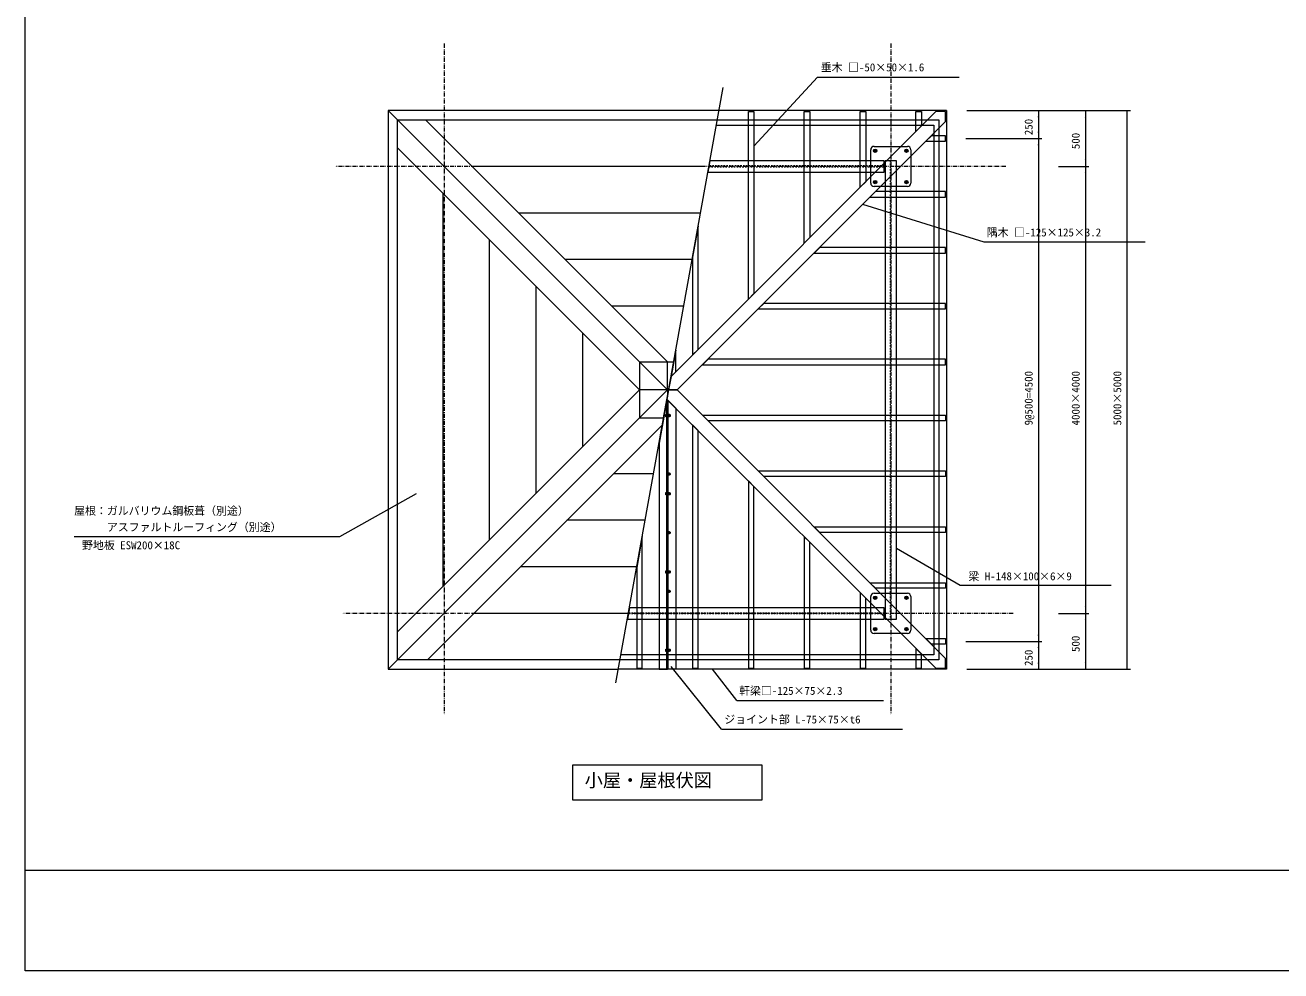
# Model space of a CAD drawing. Units: millimetres, scale not verified. Extents: x -11700 to 11700, y -8369 to 8384.
# Drawn here: x -11700 to -458, y -8369 to 94 of the extents above; entities that cross this region are included whole.
import ezdxf
from ezdxf.enums import TextEntityAlignment as Align

# ---------------------------------------------------------------- set-up
doc = ezdxf.new("R2010")
doc.units = ezdxf.units.MM
doc.header["$LTSCALE"] = 60
doc.linetypes.add('USER11', pattern=[0.416641, 0.208282, -0.208359])
doc.linetypes.add('USER6', pattern=[1.041641, 0.625, -0.208282, 0.069427, -0.138931])
doc.layers.add('0-1_IMPORTED', color=1, linetype='Continuous', lineweight=18)
doc.styles.add('ＭＳ ゴシック', font='')
doc.styles.get('ＭＳ ゴシック').set_extended_font_data('MS Gothic')

msp = doc.modelspace()

# ---------------------------------------------------------------- linework, layer by layer
at = {"layer": '0-1_IMPORTED', "linetype": 'USER6'}
for p, q in [((-7949.74, -70.73), (-7949.74, -6070.73)), ((-3949.74, -70.73), (-3949.74, -6070.73)), ((-2920, -1170.47), (-8920, -1170.47)), ((-2855.26, -5170.47), (-8855.26, -5170.47))]:
    msp.add_line(p, q, dxfattribs=at)
at = {"layer": '0-1_IMPORTED'}
for p, q in [((-4606.82, -370.58), (-5174.74, -988.49)), ((-4606.82, -370.58), (-3336.7, -370.58)), ((-3449.74, -670.47), (-8449.74, -670.47)), ((-8449.74, -670.47), (-8449.74, -5670.47)), ((-5949.74, -3170.47), (-8449.74, -670.47)), ((-3449.74, -670.47), (-3449.74, -5670.47)), ((-3269.74, -670.47), (-2598.95, -670.47)), ((-3269.74, -670.47), (-1804.86, -670.47)), ((-3269.74, -670.47), (-2177.74, -670.47)), ((-2628.95, -670.47), (-2628.95, -920.47)), ((-2207.74, -670.47), (-2207.74, -1170.47)), ((-1834.86, -5670.47), (-1834.86, -670.47)), ((-8366.4, -753.8), (-3519.37, -754.05)), ((-8366.4, -5587.13), (-8366.4, -753.8)), ((-5949.74, -2919.53), (-8115.47, -753.8)), ((-3519.37, -754.05), (-3519.37, -5586.89)), ((-5511.83, -800.47), (-3565.8, -800.47)), ((-3565.8, -800.47), (-3565.8, -5540.47)), ((-8366.4, -1002.86), (-6199.74, -3169.53)), ((-3278.74, -920.47), (-2598.95, -920.47)), ((-3278.74, -920.47), (-2598.95, -920.47)), ((-2628.95, -920.47), (-2628.95, -5420.47)), ((-5610.31, -1170.47), (-7698.8, -1170.47)), ((-2448.95, -1170.47), (-2177.74, -1170.47)), ((-2448.95, -1170.47), (-2177.74, -1170.47)), ((-2207.74, -1170.47), (-2207.74, -5170.47)), ((-7958.07, -4927.86), (-7958.07, -1411.19)), ((-3113.5, -1847.25), (-4201.34, -1510.46)), ((-5653.53, -1587.13), (-7282.13, -1587.13)), ((-7541.4, -4511.2), (-7541.4, -1827.86)), ((-1671.7, -1847.25), (-3113.5, -1847.25)), ((-5728.58, -2003.8), (-6865.47, -2003.8)), ((-7124.74, -4094.53), (-7124.74, -2244.53)), ((-5803.63, -2420.47), (-6448.8, -2420.47)), ((-6708.07, -3677.86), (-6708.07, -2661.19)), ((-5936, -3156.73), (-8449.74, -5670.47)), ((-8366.4, -5336.2), (-6199.74, -3169.53)), ((-5955.74, -5670.47), (-5955.74, -3264.86)), ((-5943.74, -5670.47), (-5943.74, -3264.86)), ((-5943.74, -5670.47), (-5943.74, -3264.86)), ((-8098.8, -5587.13), (-5995.1, -3483.43)), ((-5957.74, -3394.49), (-5964.53, -3394.49)), ((-5964.53, -3404.88), (-5957.74, -3404.88)), ((-5952.74, -3405.68), (-5952.74, -3393.68)), ((-5949.74, -3403.28), (-5949.74, -3391.28)), ((-5949.74, -3405.68), (-5949.74, -3393.68)), ((-5924.25, -3405.68), (-5924.25, -3393.68)), ((-6080.51, -3920.47), (-6432.13, -3920.47)), ((-5949.74, -3928.88), (-5949.74, -3916.88)), ((-8199.05, -4099.15), (-8886.23, -4484.88)), ((-5957.74, -4094.49), (-5964.53, -4094.49)), ((-5964.53, -4104.88), (-5957.74, -4104.88)), ((-5952.74, -4105.68), (-5952.74, -4093.68)), ((-5949.74, -4105.68), (-5949.74, -4093.68)), ((-5924.25, -4105.68), (-5924.25, -4093.68)), ((-6153.98, -4337.13), (-6848.8, -4337.13)), ((-8886.23, -4484.88), (-11260.36, -4484.88)), ((-5949.74, -4454.48), (-5949.74, -4442.48)), ((-3328.02, -4920.46), (-3899.74, -4590.37)), ((-6227.45, -4753.8), (-7265.47, -4753.8)), ((-5957.74, -4794.49), (-5964.53, -4794.49)), ((-5964.53, -4804.88), (-5957.74, -4804.88)), ((-5952.74, -4805.68), (-5952.74, -4793.68)), ((-5949.74, -4805.68), (-5949.74, -4793.68)), ((-5924.25, -4805.68), (-5924.25, -4793.68)), ((-1976.7, -4920.46), (-3328.02, -4920.46)), ((-5949.74, -4980.08), (-5949.74, -4968.08)), ((-6300.92, -5170.47), (-7682.13, -5170.47)), ((-2448.95, -5170.47), (-2177.74, -5170.47)), ((-2448.95, -5170.47), (-2177.74, -5170.47)), ((-2207.74, -5170.47), (-2207.74, -5670.47)), ((-5957.74, -5494.49), (-5964.53, -5494.49)), ((-5964.53, -5504.88), (-5957.74, -5504.88)), ((-5952.74, -5505.68), (-5952.74, -5493.68)), ((-5949.74, -5505.68), (-5949.74, -5493.68)), ((-5949.74, -5505.68), (-5949.74, -5493.68)), ((-5924.25, -5505.68), (-5924.25, -5493.68)), ((-3278.74, -5420.47), (-2598.95, -5420.47)), ((-3278.74, -5420.47), (-2598.95, -5420.47)), ((-2628.95, -5420.47), (-2628.95, -5670.47)), ((-6374.39, -5587.13), (-8366.4, -5587.13)), ((-3519.37, -5586.89), (-6374.35, -5586.89)), ((-3565.8, -5540.47), (-6366.16, -5540.47)), ((-8449.74, -5670.47), (-6389.08, -5670.47)), ((-3449.74, -5670.47), (-6389.08, -5670.47)), ((-5466.93, -6206.32), (-5916, -5645.73)), ((-5328.63, -5949.15), (-5544.72, -5670.47)), ((-3269.74, -5670.47), (-2598.95, -5670.47)), ((-3269.74, -5670.47), (-1804.86, -5670.47)), ((-3269.74, -5670.47), (-2177.74, -5670.47)), ((-5328.63, -5949.15), (-4014, -5949.15))]:
    msp.add_line(p, q, dxfattribs=at)
at = {"layer": '0-1_IMPORTED', "color": 3}
for p, q in [((-6410.69, -5790.73), (-5451, -462.73)), ((-5931.74, -3392.09), (-5940.93, -3392.09)), ((-5931.74, -3394.49), (-5940.93, -3394.49)), ((-5940.93, -3402.48), (-5931.74, -3402.48)), ((-5940.93, -3404.88), (-5931.74, -3404.88)), ((-5927.25, -3403.28), (-5927.25, -3391.28)), ((-5931.74, -3917.69), (-5940.93, -3917.69)), ((-5940.93, -3928.08), (-5931.74, -3928.08)), ((-5927.25, -3928.88), (-5927.25, -3916.88)), ((-5931.74, -4094.49), (-5940.93, -4094.49)), ((-5940.93, -4104.88), (-5931.74, -4104.88)), ((-5931.74, -4443.29), (-5940.93, -4443.29)), ((-5940.93, -4453.68), (-5931.74, -4453.68)), ((-5927.25, -4454.48), (-5927.25, -4442.48)), ((-5931.74, -4794.49), (-5940.93, -4794.49)), ((-5940.93, -4804.88), (-5931.74, -4804.88)), ((-5931.74, -4968.89), (-5940.93, -4968.89)), ((-5940.93, -4979.28), (-5931.74, -4979.28)), ((-5927.25, -4980.08), (-5927.25, -4968.08)), ((-5931.74, -5494.49), (-5940.93, -5494.49)), ((-5931.74, -5494.49), (-5940.93, -5494.49)), ((-5940.93, -5504.88), (-5931.74, -5504.88)), ((-5940.93, -5504.88), (-5931.74, -5504.88)), ((-5927.25, -5505.68), (-5927.25, -5493.68)), ((-5466.93, -6206.32), (-3845, -6206.32))]:
    msp.add_line(p, q, dxfattribs=at)
at = {"layer": '0-1_IMPORTED', "color": 30}
for p, q in [((-4099.74, -990.47), (-3799.74, -990.47)), ((-4129.74, -1320.47), (-4129.74, -1020.47)), ((-3769.74, -1020.47), (-3769.74, -1320.47)), ((-3799.74, -1350.47), (-4099.74, -1350.47)), ((-5949.74, -3170.47), (-5949.74, -2919.53)), ((-5949.74, -3170.47), (-6199.74, -3170.47)), ((-5949.74, -3170.47), (-5949.74, -3231.6)), ((-5949.74, -3170.47), (-5938.72, -3170.47)), ((-4129.74, -5320.47), (-4129.74, -5020.47)), ((-4099.74, -4990.47), (-3799.74, -4990.47)), ((-3769.74, -5020.47), (-3769.74, -5320.47)), ((-4009.74, -5120.47), (-4009.74, -5220.47)), ((-3799.74, -5350.47), (-4099.74, -5350.47)), ((-11700, -7469.27), (11700, -7469.27))]:
    msp.add_line(p, q, dxfattribs=at)
at = {"layer": '0-1_IMPORTED', "color": 30, "linetype": 'USER11'}
for p, q in [((-4009.74, -5167.47), (-6298, -5167.47)), ((-4009.74, -5173.47), (-6298, -5173.47))]:
    msp.add_line(p, q, dxfattribs=at)
at = {"layer": '0-1_IMPORTED', "color": 30}
for points in [[(-11700, 8130.73), (11700, 8130.73), (11700, -8369.27), (-11700, -8369.27)], [(-5224.74, -2357.08), (-5224.74, -679.47), (-5174.74, -679.47), (-5174.74, -2307.08)], [(-4724.74, -1857.08), (-4724.74, -679.47), (-4674.74, -679.47), (-4674.74, -1807.08)], [(-4224.74, -1357.08), (-4224.74, -679.47), (-4174.74, -679.47), (-4174.74, -1307.08)], [(-3724.74, -857.08), (-3724.74, -679.47), (-3674.74, -679.47), (-3674.74, -807.08)], [(-3636.35, -945.47), (-3458.74, -945.47), (-3458.74, -895.47), (-3586.35, -895.47)], [(-3899.74, -1120.47), (-3999.74, -1120.47), (-3999.74, -5220.47), (-3899.74, -5220.47)], [(-4136.35, -1445.47), (-3458.74, -1445.47), (-3458.74, -1395.47), (-4086.35, -1395.47)], [(-5674.74, -1704.87), (-5724.74, -1982.46), (-5724.74, -2857.08), (-5674.74, -2807.08)], [(-4636.35, -1945.47), (-3458.74, -1945.47), (-3458.74, -1895.47), (-4586.35, -1895.47)], [(-5136.35, -2445.47), (-3458.74, -2445.47), (-3458.74, -2395.47), (-5086.35, -2395.47)], [(-5636.35, -2945.47), (-3458.74, -2945.47), (-3458.74, -2895.47), (-5586.35, -2895.47)], [(-5724.74, -3483.86), (-5724.74, -5661.47), (-5674.74, -5661.47), (-5674.74, -3533.86)], [(-5636.35, -3395.47), (-3458.74, -3395.47), (-3458.74, -3445.47), (-5586.35, -3445.47)], [(-5136.35, -3895.47), (-3458.74, -3895.47), (-3458.74, -3945.47), (-5086.35, -3945.47)], [(-5224.74, -3983.86), (-5224.74, -5661.47), (-5174.74, -5661.47), (-5174.74, -4033.86)], [(-6174.74, -4480.75), (-6224.74, -4758.34), (-6224.74, -5661.47), (-6174.74, -5661.47)], [(-4724.74, -4483.86), (-4724.74, -5661.47), (-4674.74, -5661.47), (-4674.74, -4533.86)], [(-4636.35, -4395.47), (-3458.74, -4395.47), (-3458.74, -4445.47), (-4586.35, -4445.47)], [(-4136.35, -4895.47), (-3458.74, -4895.47), (-3458.74, -4945.47), (-4086.35, -4945.47)], [(-4224.74, -4983.86), (-4224.74, -5661.47), (-4174.74, -5661.47), (-4174.74, -5033.86)], [(-6289.96, -5120.47), (-6307.98, -5220.47), (-4009.74, -5220.47), (-4009.74, -5120.47)], [(-3636.35, -5395.47), (-3458.74, -5395.47), (-3458.74, -5445.47), (-3586.35, -5445.47)], [(-3724.74, -5483.86), (-3724.74, -5661.47), (-3674.74, -5661.47), (-3674.74, -5533.86)], [(-6795.86, -6524.68), (-5103.63, -6524.68), (-5103.63, -6840.46), (-6795.86, -6840.46)]]:
    msp.add_lwpolyline(points, close=True, dxfattribs=at)
at = {"layer": '0-1_IMPORTED'}
for points in [[(-5938.72, -3170.47), (-5861.35, -3170.47), (-3458.74, -767.86), (-3458.74, -679.47), (-3547.13, -679.47), (-5916.89, -3049.23)], [(-5569.47, -1120.47), (-5587.49, -1220.47), (-4009.74, -1220.47), (-4009.74, -1120.47)], [(-4079.35, -1030.46), (-4084.54, -1021.46), (-4094.94, -1021.46), (-4100.13, -1030.46), (-4094.94, -1039.46), (-4084.54, -1039.46)], [(-3820.13, -1030.46), (-3814.94, -1021.46), (-3804.54, -1021.46), (-3799.35, -1030.46), (-3804.54, -1039.46), (-3814.94, -1039.46)], [(-4079.35, -1310.47), (-4084.54, -1319.47), (-4094.94, -1319.47), (-4100.13, -1310.47), (-4094.94, -1301.47), (-4084.54, -1301.47)], [(-3820.13, -1310.47), (-3814.94, -1319.47), (-3804.54, -1319.47), (-3799.35, -1310.47), (-3804.54, -1301.47), (-3814.94, -1301.47)], [(-6199.74, -3420.47), (-5983.76, -3420.47), (-5893.69, -2920.47), (-6199.74, -2920.47)], [(-5874.74, -2815.22), (-5916.89, -3049.23), (-5874.74, -3007.08)], [(-5955.72, -3264.84), (-6024.74, -3647.99), (-6024.74, -5670.47), (-5949.74, -5670.47), (-5949.74, -3258.86)], [(-3458.74, -5573.08), (-5861.35, -3170.47), (-5938.72, -3170.47), (-5953.9, -3254.7), (-3547.13, -5661.47), (-3458.74, -5661.47)], [(-5949.74, -5670.47), (-5949.74, -3258.86), (-5874.74, -3333.86), (-5874.74, -5670.47)], [(-5949.74, -5670.47), (-5949.74, -3258.86), (-5874.74, -3333.86), (-5874.74, -5670.47)], [(-5957.74, -3410.07), (-5964.53, -3410.07), (-5965.34, -3408.68), (-5965.34, -3390.68), (-5964.53, -3389.29), (-5957.74, -3389.29)], [(-5957.74, -4110.07), (-5964.53, -4110.07), (-5965.34, -4108.68), (-5965.34, -4090.68), (-5964.53, -4089.29), (-5957.74, -4089.29)], [(-5957.74, -4810.07), (-5964.53, -4810.07), (-5965.34, -4808.68), (-5965.34, -4790.68), (-5964.53, -4789.29), (-5957.74, -4789.29)], [(-4079.35, -5030.46), (-4084.54, -5021.46), (-4094.94, -5021.46), (-4100.13, -5030.46), (-4094.94, -5039.46), (-4084.54, -5039.46)], [(-3820.13, -5030.46), (-3814.94, -5021.46), (-3804.54, -5021.46), (-3799.35, -5030.46), (-3804.54, -5039.46), (-3814.94, -5039.46)], [(-4079.35, -5310.47), (-4084.54, -5319.47), (-4094.94, -5319.47), (-4100.13, -5310.47), (-4094.94, -5301.47), (-4084.54, -5301.47)], [(-3820.13, -5310.47), (-3814.94, -5319.47), (-3804.54, -5319.47), (-3799.35, -5310.47), (-3804.54, -5301.47), (-3814.94, -5301.47)], [(-5957.74, -5510.07), (-5964.53, -5510.07), (-5965.34, -5508.68), (-5965.34, -5490.68), (-5964.53, -5489.29), (-5957.74, -5489.29)]]:
    msp.add_lwpolyline(points, close=True, dxfattribs=at)
at = {"layer": '0-1_IMPORTED', "color": 30, "linetype": 'USER11'}
msp.add_lwpolyline([(-3945.24, -1120.47), (-3954.24, -1120.47), (-3954.24, -5220.47), (-3945.24, -5220.47)], close=True, dxfattribs=at)
at = {"layer": '0-1_IMPORTED', "linetype": 'USER11'}
msp.add_lwpolyline([(-5578.48, -1170.47), (-5579.29, -1174.97), (-4009.74, -1174.97), (-4009.74, -1165.97), (-5569.47, -1165.97)], close=True, dxfattribs=at)
at = {"layer": '0-1_IMPORTED', "color": 3}
for points in [[(-5957.74, -3388.68), (-5955.74, -3388.68), (-5955.74, -3410.68), (-5957.74, -3410.68)], [(-5927.25, -3391.28), (-5925.74, -3392.8), (-5925.74, -3401.77), (-5927.25, -3403.28), (-5949.74, -3403.28), (-5949.74, -3391.28)], [(-5943.74, -3386.28), (-5941.74, -3386.28), (-5941.74, -3408.28), (-5943.74, -3408.28)], [(-5943.74, -3388.68), (-5941.74, -3388.68), (-5941.74, -3410.68), (-5943.74, -3410.68)], [(-5943.74, -3388.68), (-5941.74, -3388.68), (-5941.74, -3410.68), (-5943.74, -3410.68)], [(-5940.93, -3407.67), (-5941.74, -3406.28), (-5941.74, -3388.28), (-5940.93, -3386.89), (-5931.74, -3386.89), (-5930.94, -3388.28), (-5930.94, -3406.28), (-5931.74, -3407.67)], [(-5940.93, -3410.07), (-5941.74, -3408.68), (-5941.74, -3390.68), (-5940.93, -3389.29), (-5931.74, -3389.29), (-5930.94, -3390.68), (-5930.94, -3408.68), (-5931.74, -3410.07)], [(-5927.25, -3916.88), (-5925.74, -3918.4), (-5925.74, -3927.37), (-5927.25, -3928.88), (-5949.74, -3928.88), (-5949.74, -3916.88)], [(-5943.74, -3911.88), (-5941.74, -3911.88), (-5941.74, -3933.88), (-5943.74, -3933.88)], [(-5940.93, -3933.27), (-5941.74, -3931.88), (-5941.74, -3913.88), (-5940.93, -3912.49), (-5931.74, -3912.49), (-5930.94, -3913.88), (-5930.94, -3931.88), (-5931.74, -3933.27)], [(-5957.74, -4088.68), (-5955.74, -4088.68), (-5955.74, -4110.68), (-5957.74, -4110.68)], [(-5943.74, -4088.68), (-5941.74, -4088.68), (-5941.74, -4110.68), (-5943.74, -4110.68)], [(-5943.74, -4088.68), (-5941.74, -4088.68), (-5941.74, -4110.68), (-5943.74, -4110.68)], [(-5940.93, -4110.07), (-5941.74, -4108.68), (-5941.74, -4090.68), (-5940.93, -4089.29), (-5931.74, -4089.29), (-5930.94, -4090.68), (-5930.94, -4108.68), (-5931.74, -4110.07)], [(-5927.25, -4442.48), (-5925.74, -4444), (-5925.74, -4452.97), (-5927.25, -4454.48), (-5949.74, -4454.48), (-5949.74, -4442.48)], [(-5943.74, -4437.48), (-5941.74, -4437.48), (-5941.74, -4459.48), (-5943.74, -4459.48)], [(-5940.93, -4458.87), (-5941.74, -4457.48), (-5941.74, -4439.48), (-5940.93, -4438.09), (-5931.74, -4438.09), (-5930.94, -4439.48), (-5930.94, -4457.48), (-5931.74, -4458.87)], [(-5957.74, -4788.68), (-5955.74, -4788.68), (-5955.74, -4810.68), (-5957.74, -4810.68)], [(-5943.74, -4788.68), (-5941.74, -4788.68), (-5941.74, -4810.68), (-5943.74, -4810.68)], [(-5943.74, -4788.68), (-5941.74, -4788.68), (-5941.74, -4810.68), (-5943.74, -4810.68)], [(-5940.93, -4810.07), (-5941.74, -4808.68), (-5941.74, -4790.68), (-5940.93, -4789.29), (-5931.74, -4789.29), (-5930.94, -4790.68), (-5930.94, -4808.68), (-5931.74, -4810.07)], [(-5927.25, -4968.08), (-5925.74, -4969.6), (-5925.74, -4978.57), (-5927.25, -4980.08), (-5949.74, -4980.08), (-5949.74, -4968.08)], [(-5943.74, -4963.08), (-5941.74, -4963.08), (-5941.74, -4985.08), (-5943.74, -4985.08)], [(-5940.93, -4984.47), (-5941.74, -4983.08), (-5941.74, -4965.08), (-5940.93, -4963.69), (-5931.74, -4963.69), (-5930.94, -4965.08), (-5930.94, -4983.08), (-5931.74, -4984.47)], [(-5957.74, -5488.68), (-5955.74, -5488.68), (-5955.74, -5510.68), (-5957.74, -5510.68)], [(-5927.25, -5493.68), (-5925.74, -5495.2), (-5925.74, -5504.17), (-5927.25, -5505.68), (-5949.74, -5505.68), (-5949.74, -5493.68)], [(-5943.74, -5488.68), (-5941.74, -5488.68), (-5941.74, -5510.68), (-5943.74, -5510.68)], [(-5943.74, -5488.68), (-5941.74, -5488.68), (-5941.74, -5510.68), (-5943.74, -5510.68)], [(-5943.74, -5488.68), (-5941.74, -5488.68), (-5941.74, -5510.68), (-5943.74, -5510.68)], [(-5940.93, -5510.07), (-5941.74, -5508.68), (-5941.74, -5490.68), (-5940.93, -5489.29), (-5931.74, -5489.29), (-5930.94, -5490.68), (-5930.94, -5508.68), (-5931.74, -5510.07)], [(-5940.93, -5510.07), (-5941.74, -5508.68), (-5941.74, -5490.68), (-5940.93, -5489.29), (-5931.74, -5489.29), (-5930.94, -5490.68), (-5930.94, -5508.68), (-5931.74, -5510.07)]]:
    msp.add_lwpolyline(points, close=True, dxfattribs=at)
at = {"layer": '0-1_IMPORTED'}
for points in [[(-5957.74, -3405.68), (-5924.25, -3405.68), (-5922.74, -3404.17), (-5922.74, -3395.2), (-5924.25, -3393.68), (-5957.74, -3393.68)], [(-5922.74, -3395.2), (-5952.74, -3395.2), (-5957.74, -3393.68)], [(-5922.74, -3404.17), (-5952.74, -3404.17), (-5957.74, -3405.68)], [(-5957.74, -4105.68), (-5924.25, -4105.68), (-5922.74, -4104.17), (-5922.74, -4095.2), (-5924.25, -4093.68), (-5957.74, -4093.68)], [(-5922.74, -4095.2), (-5952.74, -4095.2), (-5957.74, -4093.68)], [(-5922.74, -4104.17), (-5952.74, -4104.17), (-5957.74, -4105.68)], [(-5957.74, -4805.68), (-5924.25, -4805.68), (-5922.74, -4804.17), (-5922.74, -4795.2), (-5924.25, -4793.68), (-5957.74, -4793.68)], [(-5922.74, -4795.2), (-5952.74, -4795.2), (-5957.74, -4793.68)], [(-5922.74, -4804.17), (-5952.74, -4804.17), (-5957.74, -4805.68)], [(-5957.74, -5505.68), (-5924.25, -5505.68), (-5922.74, -5504.17), (-5922.74, -5495.2), (-5924.25, -5493.68), (-5957.74, -5493.68)], [(-5922.74, -5495.2), (-5952.74, -5495.2), (-5957.74, -5493.68)], [(-5922.74, -5504.17), (-5952.74, -5504.17), (-5957.74, -5505.68)]]:
    msp.add_lwpolyline(points, dxfattribs=at)
at = {"layer": '0-1_IMPORTED', "color": 30}
for centre in [(-4089.74, -1030.46), (-3809.74, -1030.46), (-4089.74, -1310.47), (-3809.74, -1310.47), (-4089.74, -5030.46), (-3809.74, -5030.46), (-4089.74, -5310.47), (-3809.74, -5310.47)]:
    msp.add_circle(centre, 15, dxfattribs=at)
at = {"layer": '0-1_IMPORTED'}
for centre, radius in [((-4089.74, -1030.46), 9), ((-4089.74, -1030.46), 5.05), ((-3809.74, -1030.46), 9), ((-3809.74, -1030.46), 5.05), ((-4089.74, -1310.47), 9), ((-4089.74, -1310.47), 5.05), ((-3809.74, -1310.47), 9), ((-3809.74, -1310.47), 5.05), ((-4089.74, -5030.46), 9), ((-4089.74, -5030.46), 5.05), ((-3809.74, -5030.46), 9), ((-3809.74, -5030.46), 5.05), ((-4089.74, -5310.47), 9), ((-4089.74, -5310.47), 5.05), ((-3809.74, -5310.47), 9), ((-3809.74, -5310.47), 5.05)]:
    msp.add_circle(centre, radius, dxfattribs=at)
at = {"layer": '0-1_IMPORTED', "color": 30}
for centre, start, end in [((-4099.74, -1020.47), 90, 180), ((-3799.74, -1020.47), 360, 90), ((-4099.74, -1320.47), 180, 270), ((-3799.74, -1320.47), 270, 0), ((-4099.74, -5020.47), 90, 180), ((-3799.74, -5020.47), 360, 90), ((-4099.74, -5320.47), 180, 270), ((-3799.74, -5320.47), 270, 0)]:
    msp.add_arc(centre, 30, start, end, dxfattribs=at)
at = {"layer": '0-1_IMPORTED'}
for centre, start, end in [((-4089.74, -1030.46), 160, 90), ((-3809.74, -1030.46), 90, 20), ((-4089.74, -1310.47), 270, 200), ((-3809.74, -1310.47), 340, 270), ((-4089.74, -5030.46), 160, 90), ((-3809.74, -5030.46), 90, 20), ((-4089.74, -5310.47), 270, 200), ((-3809.74, -5310.47), 340, 270)]:
    msp.add_arc(centre, 6, start, end, dxfattribs=at)
for points in [[(-2628.95, -670.47), (-2623.7, -730.46), (-2634.19, -730.46)], [(-2207.74, -670.47), (-2202.49, -730.46), (-2212.98, -730.46)], [(-1834.86, -670.47), (-1829.61, -730.46), (-1840.11, -730.46)], [(-2628.95, -920.47), (-2634.19, -860.47), (-2623.7, -860.47)], [(-2628.95, -920.47), (-2623.7, -980.46), (-2634.19, -980.46)], [(-2207.74, -1170.47), (-2212.98, -1110.47), (-2202.49, -1110.47)], [(-2207.74, -1170.47), (-2202.49, -1230.46), (-2212.98, -1230.46)], [(-2207.74, -5170.47), (-2212.98, -5110.47), (-2202.49, -5110.47)], [(-2207.74, -5170.47), (-2202.49, -5230.47), (-2212.98, -5230.47)], [(-2628.95, -5420.47), (-2634.19, -5360.47), (-2623.7, -5360.47)], [(-2628.95, -5420.47), (-2623.7, -5480.46), (-2634.19, -5480.46)], [(-2628.95, -5670.47), (-2634.19, -5610.47), (-2623.7, -5610.47)], [(-2207.74, -5670.47), (-2212.98, -5610.47), (-2202.49, -5610.47)], [(-1834.86, -5670.47), (-1840.11, -5610.47), (-1829.61, -5610.47)]]:
    msp.add_solid(points, dxfattribs=at)

# ---------------------------------------------------------------- texts
at = {"layer": '0-1_IMPORTED', "color": 7, "style": 'ＭＳ ゴシック'}
for s, height, p in [('垂木 □-50×50×1.6', 71.65, (-4576.82, -340.79)), ('隅木 □-125×125×3.2', 71.65, (-3091, -1818.03)), ('屋根：ガルバリウム鋼板葺（別途）', 71.65, (-11261.36, -4309.69)), ('\u3000\u3000\u3000アスファルトルーフィング（別途）', 71.65, (-11261.36, -4456.28)), ('野地板 ESW200×18C', 71.65, (-11190.55, -4617.78)), ('梁 H-148×100×6×9', 71.65, (-3255.52, -4895.24)), ('軒梁□-125×75×2.3', 71.65, (-5308.21, -5920.49)), ('ジョイント部 L-75×75×t6', 71.65, (-5440.5, -6176.47)), ('小屋・屋根伏図', 119.4, (-6690.57, -6758.77))]:
    msp.add_text(s, height=height, dxfattribs=at).set_placement(p, align=Align.BOTTOM_LEFT)
for s, p in [('250', (-2658.73, -890.72)), ('500', (-2237.52, -1015.72)), ('9@500=4500', (-2658.73, -3487.97)), ('4000×4000', (-2237.52, -3487.97)), ('5000×5000', (-1864.64, -3487.97)), ('500', (-2237.52, -5515.72)), ('250', (-2658.73, -5640.72))]:
    msp.add_text(s, height=71.65, rotation=90, dxfattribs=at).set_placement(p, align=Align.BOTTOM_LEFT)

doc.saveas('drawing.dxf')
